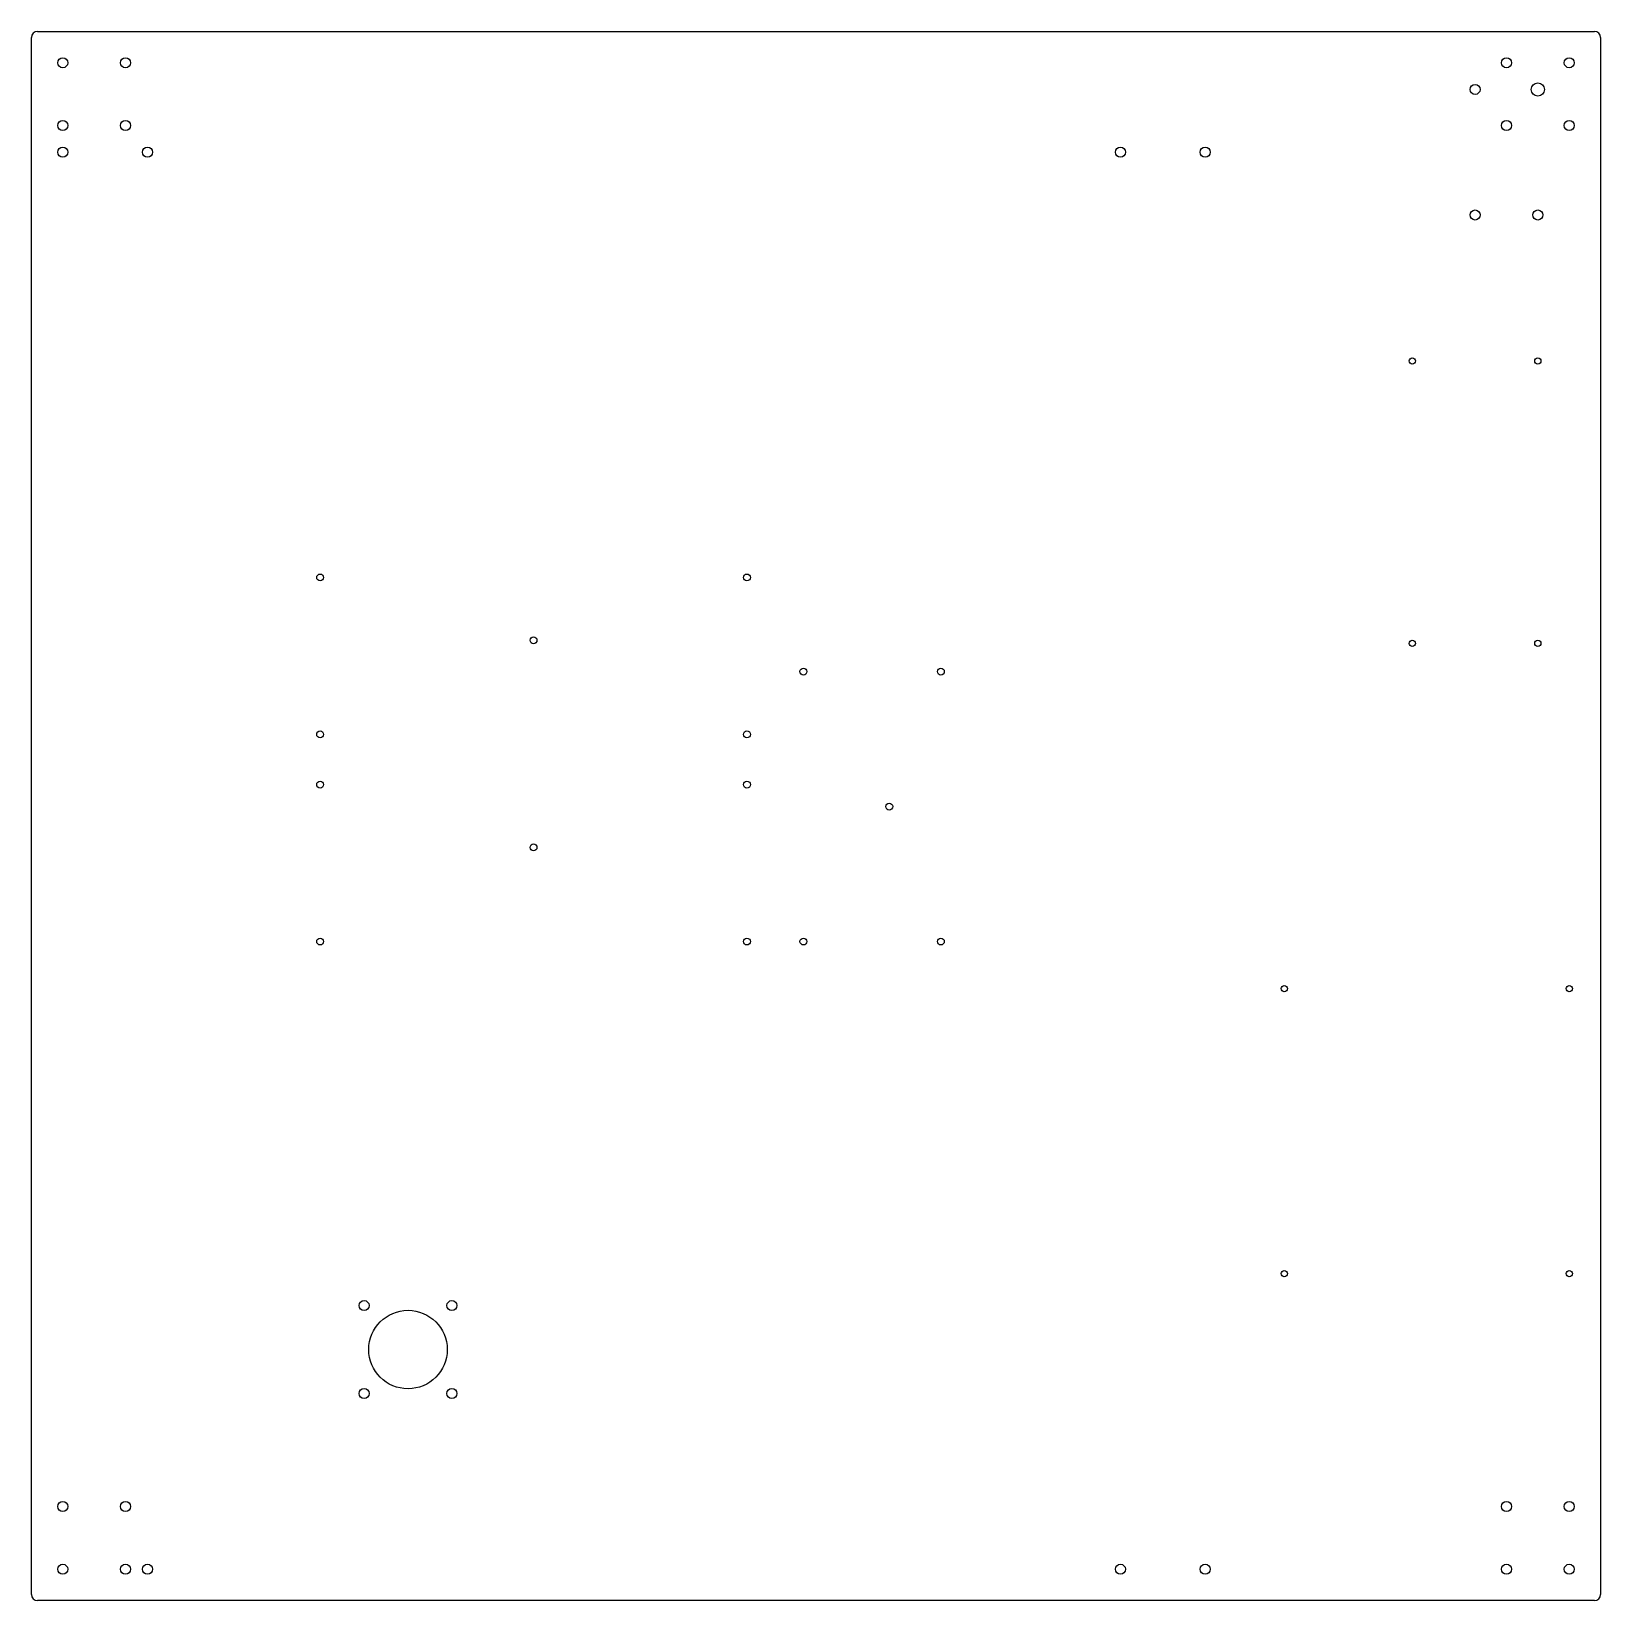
# Model space of a CAD drawing. Header units: millimetres. Extents: x -250 to 250, y -250 to 250.
import ezdxf

# ---------------------------------------------------------------- set-up
doc = ezdxf.new("R2010")
doc.units = ezdxf.units.MM

msp = doc.modelspace()

# ---------------------------------------------------------------- linework, layer by layer
at = {"color": 7, "linetype": 'Continuous', "lineweight": 25}
for p, q in [((-248, 250), (248, 250)), ((-250, -248), (-250, 248)), ((250, 248), (250, -248)), ((248, -250), (-248, -250))]:
    msp.add_line(p, q, dxfattribs=at)
for centre, radius in [((-240, 240), 1.6), ((-220, 240), 1.6), ((220, 240), 1.6), ((240, 240), 1.6), ((210, 231.5), 1.6), ((230, 231.5), 2.1), ((-240, 220), 1.6), ((-220, 220), 1.6), ((220, 220), 1.6), ((240, 220), 1.6), ((-240, 211.5), 1.6), ((-213, 211.5), 1.6), ((97, 211.5), 1.6), ((124, 211.5), 1.6), ((210, 191.5), 1.6), ((230, 191.5), 1.6), ((190, 145), 1), ((230, 145), 1), ((-158, 76), 1.1), ((-22, 76), 1.1), ((-90, 56), 1.1), ((190, 55), 1), ((230, 55), 1), ((-4, 46), 1.1), ((39.79, 46), 1.1), ((-158, 26), 1.1), ((-22, 26), 1.1), ((-158, 10), 1.1), ((-22, 10), 1.1), ((23.33, 3), 1.1), ((-90, -10), 1.1), ((-158, -40), 1.1), ((-22, -40), 1.1), ((-4, -40), 1.1), ((39.79, -40), 1.1), ((149.19, -55), 1), ((240, -55), 1), ((149.19, -145.81), 1), ((240, -145.81), 1), ((-144, -156), 1.6), ((-116, -156), 1.6), ((-130, -170), 12.5), ((-144, -184), 1.6), ((-116, -184), 1.6), ((-240, -220), 1.6), ((-220, -220), 1.6), ((220, -220), 1.6), ((240, -220), 1.6), ((-240, -240), 1.6), ((-220, -240), 1.6), ((-213, -240), 1.6), ((97, -240), 1.6), ((124, -240), 1.6), ((220, -240), 1.6), ((240, -240), 1.6)]:
    msp.add_circle(centre, radius, dxfattribs=at)
for centre, start, end in [((-248, 248), 90, 180), ((248, 248), 0, 90), ((-248, -248), 180, 270), ((248, -248), 270, 0)]:
    msp.add_arc(centre, 2, start, end, dxfattribs=at)

doc.saveas('drawing.dxf')
